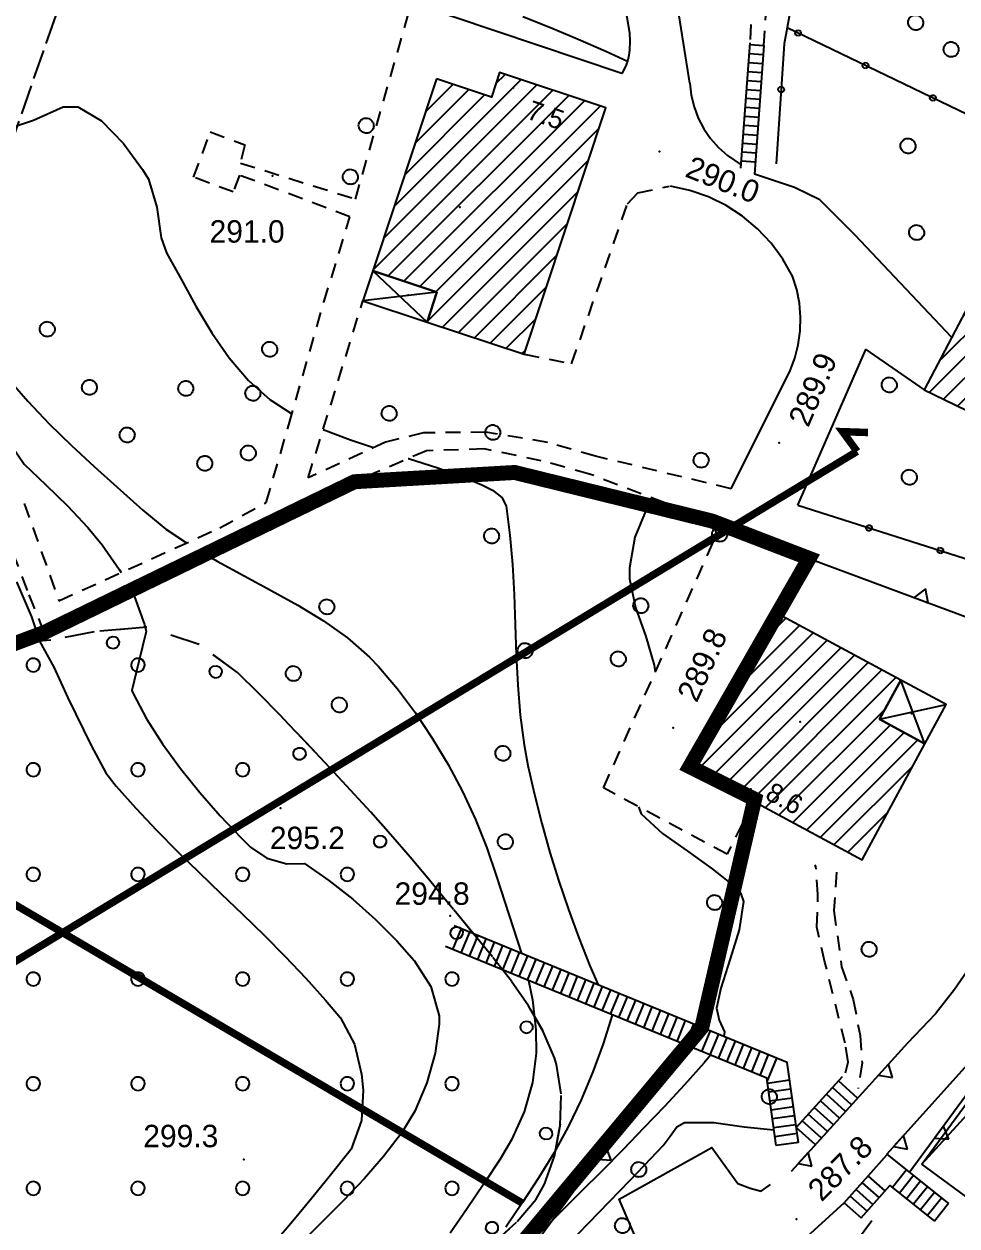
# Model space of a CAD drawing. Extents: x 1518652 to 1519378, y 5069750 to 5070202.
# Drawn here: x 1518786.9 to 1518849.2, y 5069958.4 to 5070038.8 of the extents above; entities that cross this region are included whole.
import ezdxf

# ---------------------------------------------------------------- set-up
doc = ezdxf.new("R2010")
doc.units = 0
doc.header["$MEASUREMENT"] = 0
for name, pattern in [('CROSSINGSELECTION', [0.375, 0.25, -0.125]), ('L04', [0]), ('L10', [1.7, 1, -0.7]), ('L11', [2.5, 2, -0.5]), ('L42', [8, -3, 2, -3])]:
    doc.linetypes.add(name, pattern=pattern)
for name, color, linetype in [('2310_SU', 2, 'Continuous'), ('2641_MUROspec', 2, 'Continuous'), ('2732_TELEFlin', 1, 'L11'), ('3007_TETTOIE', 2, 'Continuous'), ('3046_SCALE', 1, 'Continuous'), ('3047_GRADINI', 6, 'Continuous'), ('3053_RECINZIONI', 1, 'L04'), ('3054_CANCmuro', 1, 'L04'), ('3110_EDresiden', 3, 'Continuous'), ('5100_ALBERO', 1, 'Continuous'), ('5200_LIMbosco', 1, 'L42'), ('5651_VIALETTI', 1, 'L10'), ('7010_CLDirett', 3, 'Continuous'), ('7012_CLInter', 6, 'Continuous'), ('8321_PQTerra', 2, 'Continuous'), ('8322_Qmpiede', 2, 'Continuous'), ('8324_altezza', 1, 'Continuous'), ('SCM_Campiture', 1, 'Continuous'), ('SCM_Diagonali', 6, 'Continuous')]:
    doc.layers.add(name, color=color, linetype=linetype)
doc.styles.add('Style00', font='Leroy', dxfattribs={"height": 0.2})

# ---------------------------------------------------------------- blocks, each defined once
blk = doc.blocks.new('Q0210080')
at = {"linetype": 'Continuous'}
for p, q in [((-0.41, 0.835), (-0.361, 1.041)), ((-0.333, 0.581), (-0.41, 0.835)), ((-0.361, 1.041), (-0.217, 1.184)), ((-0.217, 1.184), (-0.008, 1.24)), ((-0.008, 1.24), (0.202, 1.186)), ((0.202, 1.186), (0.354, 1.038)), ((0.412, 0.83), (0.35, 0.618)), ((0.354, 1.038), (0.412, 0.83)), ((-0.797, 0), (0.81, -0.01)), ((-0.211, 0.466), (-0.333, 0.581)), ((-0.004, 0.412), (-0.211, 0.466)), ((0.198, 0.466), (-0.004, 0.412)), ((0.35, 0.618), (0.198, 0.466))]:
    blk.add_line(p, q, dxfattribs=at)
blk = doc.blocks.new('R28')
at = {"linetype": 'Continuous'}
for p, q in [((-1.46, 0.41), (-1.5, 0.09)), ((-1.5, 0.09), (-1.49, -0.24)), ((-1.34, 0.7), (-1.46, 0.41)), ((-1.11, 1.03), (-1.34, 0.7)), ((-0.77, 1.31), (-1.11, 1.03)), ((-0.35, 1.46), (-0.77, 1.31)), ((-0.01, 1.5), (-0.35, 1.46)), ((0.24, 1.48), (-0.01, 1.5)), ((0.74, 1.31), (0.24, 1.48)), ((1.06, 1.08), (0.74, 1.31)), ((1.33, 0.7), (1.06, 1.08)), ((1.42, 0.47), (1.33, 0.7)), ((1.49, 0), (1.42, 0.47)), ((-1.49, -0.24), (-1.38, -0.6)), ((-1.38, -0.6), (-1.08, -1.07)), ((-1.08, -1.07), (-0.69, -1.34)), ((-0.69, -1.34), (0.01, -1.51)), ((0.01, -1.51), (0.69, -1.34)), ((0.69, -1.34), (1.08, -1.04)), ((1.08, -1.04), (1.32, -0.7)), ((1.32, -0.7), (1.49, 0))]:
    blk.add_line(p, q, dxfattribs=at)
blk = doc.blocks.new('CAMP_1E213BCE')
at = {"layer": 'SCM_Campiture', "linetype": 'Continuous', "xscale": 0.300000011920929, "yscale": 0.300000011920929, "zscale": 0.300000011920929}
for p in [(1518787.475, 5069995.954), (1518794.475, 5069995.954), (1518787.475, 5069988.954), (1518794.475, 5069988.954), (1518801.475, 5069988.954), (1518787.475, 5069981.954), (1518794.475, 5069981.954), (1518801.475, 5069981.954), (1518808.475, 5069981.954), (1518787.475, 5069974.954), (1518794.475, 5069974.954), (1518801.475, 5069974.954), (1518808.475, 5069974.954), (1518815.475, 5069974.954), (1518787.475, 5069967.954), (1518794.475, 5069967.954), (1518801.475, 5069967.954), (1518808.475, 5069967.954), (1518815.475, 5069967.954), (1518787.475, 5069960.954), (1518794.475, 5069960.954), (1518801.475, 5069960.954), (1518808.475, 5069960.954), (1518815.475, 5069960.954)]:
    blk.add_blockref('R28', p, dxfattribs=at)
blk = doc.blocks.new('S37')
at = {"linetype": 'Continuous'}
for p, q in [((-0.99, -0.01), (-0.97, 0.17)), ((-0.97, 0.17), (-0.93, 0.33)), ((-0.93, 0.33), (-0.87, 0.47)), ((-0.87, 0.47), (-0.79, 0.6)), ((-0.79, 0.6), (-0.68, 0.71)), ((-0.68, 0.71), (-0.58, 0.8)), ((-0.58, 0.8), (-0.49, 0.87)), ((-0.49, 0.87), (-0.37, 0.93)), ((-0.37, 0.93), (-0.26, 0.97)), ((-0.26, 0.97), (-0.13, 0.99)), ((-0.13, 0.99), (-0.01, 1)), ((-0.01, 1), (0.15, 0.99)), ((0.15, 0.99), (0.35, 0.94)), ((0.35, 0.94), (0.55, 0.82)), ((0.55, 0.82), (0.68, 0.73)), ((0.68, 0.73), (0.77, 0.62)), ((0.77, 0.62), (0.87, 0.5)), ((0.87, 0.5), (0.93, 0.39)), ((0.93, 0.39), (0.99, 0.23)), ((0.99, 0.23), (1.01, 0.09)), ((1.01, 0.09), (1.03, -0.03)), ((-0.97, -0.15), (-0.99, -0.01)), ((-0.94, -0.26), (-0.97, -0.15)), ((-0.9, -0.4), (-0.94, -0.26)), ((-0.84, -0.51), (-0.9, -0.4)), ((-0.78, -0.61), (-0.84, -0.51)), ((-0.66, -0.71), (-0.78, -0.61)), ((-0.57, -0.8), (-0.66, -0.71)), ((-0.49, -0.87), (-0.57, -0.8)), ((-0.36, -0.93), (-0.49, -0.87)), ((-0.22, -0.98), (-0.36, -0.93)), ((-0.06, -1.01), (-0.22, -0.98)), ((0.07, -1.02), (-0.06, -1.01)), ((0.22, -1.01), (0.07, -1.02)), ((0.36, -0.97), (0.22, -1.01)), ((0.52, -0.89), (0.36, -0.97)), ((0.65, -0.81), (0.52, -0.89)), ((0.78, -0.68), (0.65, -0.81)), ((0.87, -0.56), (0.78, -0.68)), ((0.93, -0.45), (0.87, -0.56)), ((0.98, -0.3), (0.93, -0.45)), ((1.01, -0.17), (0.98, -0.3)), ((1.03, -0.03), (1.01, -0.17))]:
    blk.add_line(p, q, dxfattribs=at)
blk = doc.blocks.new('Q0200100')
at = {"linetype": 'Continuous'}
for p, q in [((0, 0.8), (-0.5, 0)), ((-0.5, 0), (0.5, 0)), ((0.5, 0), (0, 0.8))]:
    blk.add_line(p, q, dxfattribs=at)
blk = doc.blocks.new('Q0050013')
at = {"linetype": 'Continuous'}
for p, q in [((-0.194, -0.003), (-0.17, 0.098)), ((-0.17, 0.098), (-0.099, 0.169)), ((-0.099, 0.169), (-0.001, 0.195)), ((-0.001, 0.195), (0.096, 0.17)), ((0.096, 0.17), (0.169, 0.1)), ((0.169, 0.1), (0.197, -0.001)), ((-0.162, -0.108), (-0.194, -0.003)), ((-0.096, -0.171), (-0.162, -0.108)), ((0.001, -0.196), (-0.096, -0.171)), ((0.097, -0.17), (0.001, -0.196)), ((0.168, -0.1), (0.097, -0.17)), ((0.197, -0.001), (0.168, -0.1))]:
    blk.add_line(p, q, dxfattribs=at)
blk = doc.blocks.new('CAMP_19E060DA')
at = {"layer": 'SCM_Campiture', "linetype": 'Continuous'}
for p, q in [((1518849.635, 5070019.28), (1518854.346, 5070023.991)), ((1518851.2, 5070022.259), (1518853.392, 5070024.451)), ((1518847.38, 5070014.197), (1518856.255, 5070023.071)), ((1518848.07, 5070016.301), (1518855.301, 5070023.531)), ((1518848.333, 5070013.735), (1518857.209, 5070022.611)), ((1518849.286, 5070013.274), (1518858.164, 5070022.151)), ((1518850.239, 5070012.812), (1518859.118, 5070021.691)), ((1518851.192, 5070012.351), (1518860.072, 5070021.232)), ((1518852.145, 5070011.89), (1518861.026, 5070020.772)), ((1518853.097, 5070011.428), (1518861.981, 5070020.312)), ((1518854.05, 5070010.967), (1518862.935, 5070019.852)), ((1518855.003, 5070010.506), (1518863.889, 5070019.392)), ((1518855.956, 5070010.044), (1518864.741, 5070018.83)), ((1518856.909, 5070009.583), (1518864.597, 5070017.271)), ((1518857.862, 5070009.122), (1518864.452, 5070015.712))]:
    blk.add_line(p, q, dxfattribs=at)
blk = doc.blocks.new('CAMP_F88B89E0')
at = {"layer": 'SCM_Campiture', "linetype": 'Continuous'}
for p, q in [((1518835.488, 5069996.79), (1518837.796, 5069999.098)), ((1518832.176, 5069990.65), (1518839.633, 5069998.107)), ((1518833.832, 5069993.72), (1518838.715, 5069998.602)), ((1518831.844, 5069988.903), (1518840.552, 5069997.611)), ((1518832.763, 5069988.408), (1518841.471, 5069997.116)), ((1518833.682, 5069987.912), (1518842.389, 5069996.62)), ((1518834.6, 5069987.417), (1518843.308, 5069996.125)), ((1518835.519, 5069986.921), (1518844.227, 5069995.629)), ((1518836.438, 5069986.426), (1518845.145, 5069995.134)), ((1518837.356, 5069985.93), (1518844.42, 5069992.994)), ((1518838.275, 5069985.435), (1518844.78, 5069991.94)), ((1518839.194, 5069984.939), (1518845.699, 5069991.445)), ((1518840.112, 5069984.444), (1518846.618, 5069990.949)), ((1518841.031, 5069983.948), (1518846.287, 5069989.204)), ((1518841.95, 5069983.453), (1518844.631, 5069986.134)), ((1518842.869, 5069982.957), (1518842.975, 5069983.064))]:
    blk.add_line(p, q, dxfattribs=at)
blk = doc.blocks.new('CAMP_D2FC80B0')
at = {"layer": 'SCM_Campiture', "linetype": 'Continuous'}
for p, q in [((1518811.606, 5070026.631), (1518820.088, 5070035.113)), ((1518814.414, 5070035.095), (1518814.468, 5070035.15)), ((1518818.412, 5070034.851), (1518819.026, 5070035.465)), ((1518810.202, 5070022.399), (1518822.212, 5070034.408)), ((1518810.904, 5070024.515), (1518821.15, 5070034.76)), ((1518813.01, 5070030.863), (1518816.592, 5070034.445)), ((1518813.712, 5070032.979), (1518815.53, 5070034.797)), ((1518811.2, 5070021.982), (1518823.274, 5070034.056)), ((1518812.262, 5070021.629), (1518824.336, 5070033.704)), ((1518812.308, 5070028.747), (1518817.654, 5070034.093)), ((1518813.324, 5070021.277), (1518825.398, 5070033.351)), ((1518814.386, 5070020.925), (1518825.301, 5070031.84)), ((1518813.815, 5070018.94), (1518824.599, 5070029.724)), ((1518814.842, 5070018.553), (1518823.897, 5070027.608)), ((1518815.904, 5070018.201), (1518823.195, 5070025.492)), ((1518816.966, 5070017.849), (1518822.493, 5070023.376)), ((1518818.028, 5070017.497), (1518821.791, 5070021.26)), ((1518819.09, 5070017.144), (1518821.09, 5070019.144)), ((1518820.152, 5070016.792), (1518820.388, 5070017.028))]:
    blk.add_line(p, q, dxfattribs=at)

msp = doc.modelspace()

# ---------------------------------------------------------------- linework, layer by layer
at = {"color": 5, "linetype": 'Continuous', "lineweight": 0, "const_width": 0.5, "flags": 128}
for points in [[(1518842.56, 5070010.249), (1518841.595, 5070011.567), (1518843.292, 5070011.511)], [(1518773.517, 5069968.41), (1518842.56, 5070010.249)]]:
    msp.add_lwpolyline(points, dxfattribs=at)
at = {"color": 1, "linetype": 'CROSSINGSELECTION', "lineweight": 0, "ltscale": 10, "const_width": 1, "elevation": 289.327, "flags": 128}
msp.add_lwpolyline([(1518839.355, 5070003.094), (1518831.372, 5069989.158), (1518835.711, 5069986.985), (1518832.177, 5069971.721), (1518800.528, 5069933.755), (1518779.146, 5069926.055), (1518760.33, 5069940.315), (1518768.195, 5069966.005), (1518779.077, 5069994.718), (1518788.201, 5069998.135), (1518808.951, 5070008.22), (1518819.664, 5070008.838), (1518832.884, 5070005.585), (1518839.355, 5070003.094)], dxfattribs=at)
at = {"linetype": 'Continuous', "lineweight": 0, "elevation": 289.327, "flags": 128}
msp.add_lwpolyline([(1518839.355, 5070003.094), (1518836.972, 5069999.542)], dxfattribs=at)
at = {"color": 5, "linetype": 'Continuous', "lineweight": 0, "const_width": 0.5, "elevation": 301.025, "flags": 128}
msp.add_lwpolyline([(1518768.24, 5069990.531), (1518820.171, 5069959.973)], dxfattribs=at)
at = {"layer": '2310_SU', "color": 18, "linetype": 'Continuous', "true_color": 0x000000}
for points in [[(1518831.382, 5070034.871, 289.757), (1518829.508, 5070046.726, 288.996), (1518829.231, 5070047.812, 288.996), (1518828.804, 5070048.848, 288.996), (1518828.237, 5070049.815, 288.996), (1518827.541, 5070050.693, 288.996), (1518826.729, 5070051.465, 288.996), (1518825.818, 5070052.117, 288.996), (1518824.824, 5070052.635, 288.996), (1518823.907, 5070053.04, 288.996), (1518823.722, 5070053.354, 288.941), (1518823.805, 5070053.622, 288.897), (1518824.086, 5070053.714, 288.194)], [(1518821.358, 5070046.906, 288.946), (1518822.079, 5070048.857, 288.812), (1518822.878, 5070048.849, 288.812), (1518823.656, 5070048.669, 288.812), (1518824.377, 5070048.324, 288.812), (1518825.005, 5070047.831, 288.812), (1518825.512, 5070047.213, 288.812), (1518825.873, 5070046.5, 288.812), (1518826.07, 5070045.726, 288.812), (1518827.348, 5070038.233, 289.503), (1518827.359, 5070037.673, 289.503), (1518827.337, 5070037.081, 289.503), (1518827.302, 5070036.751, 289.503), (1518827.232, 5070036.426, 289.503), (1518827.128, 5070036.111, 289.503), (1518826.992, 5070035.808, 289.503), (1518826.824, 5070035.521, 289.503), (1518812.767, 5070040.248, 290.208)], [(1518831.382, 5070034.871, 289.771), (1518831.474, 5070034.074, 289.771), (1518831.661, 5070033.294, 289.771), (1518831.943, 5070032.543, 289.771), (1518832.313, 5070031.831, 289.771), (1518832.766, 5070031.17, 289.771), (1518833.297, 5070030.568, 289.771), (1518833.896, 5070030.035, 289.771), (1518834.808, 5070029.405, 289.771)], [(1518848.889, 5070017.859, 289.609), (1518842.401, 5070024.734, 289.391), (1518840.072, 5070027.071, 289.51), (1518838.371, 5070027.909, 289.666), (1518835.712, 5070028.78, 288.802)], [(1518834.138, 5070007.755, 289.77), (1518837.65, 5070014.77, 289.708), (1518838.072, 5070015.602, 289.778), (1518838.4, 5070016.475, 289.778), (1518838.629, 5070017.38, 289.778), (1518838.758, 5070018.304, 289.778), (1518838.784, 5070019.236, 289.778), (1518838.707, 5070020.166, 289.778), (1518838.528, 5070021.081, 289.778), (1518838.249, 5070021.971, 289.778), (1518837.598, 5070023.115, 290.279), (1518836.815, 5070024.173, 290.279), (1518835.911, 5070025.13, 290.279), (1518834.9, 5070025.972, 290.279), (1518833.796, 5070026.688, 290.279), (1518832.614, 5070027.267, 290.279), (1518831.371, 5070027.701, 290.279), (1518830.086, 5070027.984, 290.279)], [(1518838.592, 5070006.641, 289.144), (1518843.139, 5070017.067, 289.778), (1518847.049, 5070014.357, 289.51)], [(1518824.378, 5069952.469, 288.121), (1518825.402, 5069953.607, 288.008), (1518827.178, 5069954.841, 288.03), (1518827.888, 5069955.389, 288.001), (1518828.273, 5069955.821, 288.016), (1518828.307, 5069956.318, 288.03), (1518827.866, 5069957.372, 288.03), (1518826.641, 5069960.23, 287.973), (1518832.851, 5069963.693, 287.684), (1518834.59, 5069961.274, 287.797), (1518835.407, 5069960.962, 287.741), (1518836.139, 5069960.769, 287.776), (1518836.761, 5069961.215, 287.938)]]:
    msp.add_polyline3d(points, dxfattribs=at)
at = {"layer": '2641_MUROspec', "color": 18, "linetype": 'Continuous', "true_color": 0x000000}
for points in [[(1518839.355, 5070003.094, 289.327), (1518854.645, 5069997.391, 287.113), (1518857.895, 5069996.494, 286.894), (1518861.645, 5069995.891, 286.432), (1518860.964, 5069992.085, 286.288), (1518860.616, 5069991.041, 286.457), (1518860.284, 5069990.314, 286.521), (1518859.212, 5069988.936, 286.577), (1518849.065, 5069974.255, 287.458), (1518847.814, 5069972.626, 287.388), (1518845.928, 5069970.661, 287.409), (1518838.142, 5069962.094, 287.55)], [(1518876.535, 5070002.887, 284.321), (1518876.243, 5070003.102, 284.68), (1518846.042, 5069961.988, 285.04)], [(1518864.965, 5069989.358, 285.526), (1518851.366, 5069970.829, 286.401), (1518844.535, 5069963.225, 286.958)], [(1518830.209, 5069969.761, 288.798), (1518814.211, 5069947.94, 287.338), (1518790.08, 5069915.23, 287.67), (1518781.659, 5069906.419, 286.803), (1518785.163, 5069901.501, 287.381), (1518784.297, 5069898.77, 287.381), (1518783.76, 5069896.877, 287.381), (1518783.422, 5069894.939, 287.381), (1518783.288, 5069892.976, 287.381), (1518783.358, 5069891.009, 287.381), (1518783.631, 5069889.061, 287.381), (1518784.106, 5069887.151, 287.381), (1518784.776, 5069885.301, 287.381), (1518785.635, 5069883.531, 287.381), (1518786.673, 5069881.859, 284.997), (1518787.203, 5069880.961, 284.997), (1518788.39, 5069878.749, 283.9), (1518789.325, 5069876.293, 282.751), (1518789.651, 5069874.707, 282.043), (1518789.394, 5069870.543, 281.098)], [(1518841.707, 5069959.985, 287.606), (1518838.693, 5069957.251, 287.585), (1518835.622, 5069954.914, 287.641), (1518833.241, 5069953.211, 287.592), (1518830.916, 5069951.149, 287.352)], [(1518843.547, 5069958.777, 287.007), (1518830.526, 5069941.229, 287.282), (1518804.501, 5069905.337, 286.33)]]:
    msp.add_polyline3d(points, dxfattribs=at)
at = {"layer": '2732_TELEFlin', "color": 18, "linetype": 'L11', "true_color": 0x000000}
msp.add_polyline3d([(1518783.419, 5070023.37, 304.297), (1518815.854, 5070116.811, 304.001)], dxfattribs=at)
at = {"layer": '3007_TETTOIE', "color": 18, "linetype": 'Continuous', "true_color": 0x000000}
for points in [[(1518813.801, 5070018.899, 290.491), (1518814.465, 5070020.899, 290.491), (1518810.177, 5070022.321, 290.491), (1518809.513, 5070020.321, 290.491)], [(1518846.898, 5069962.567, 284.321), (1518876.535, 5070002.887, 284.321), (1518880.809, 5069999.745, 284.321), (1518851.172, 5069959.426, 284.321)], [(1518845.478, 5069994.955, 289.482), (1518844.061, 5069992.328, 289.482), (1518847.091, 5069990.694, 289.482), (1518848.507, 5069993.321, 289.482)]]:
    msp.add_polyline3d(points, close=True, dxfattribs=at)
at = {"layer": '3046_SCALE', "color": 18, "linetype": 'Continuous', "true_color": 0x000000}
for points in [[(1518834.792, 5070029.189, 289.687), (1518835.401, 5070037.57, 287.6)], [(1518836.329, 5070037.389, 287.832), (1518835.712, 5070028.78, 289.916)], [(1518838.636, 5069964.024, 287.797), (1518837.883, 5069969.379, 288.622), (1518815.613, 5069978.52, 294.94)], [(1518837.151, 5069963.815, 287.797), (1518836.517, 5069968.318, 288.622), (1518815.043, 5069977.132, 294.94)], [(1518838.494, 5069965.032, 287.861), (1518841.582, 5069968.446, 289.024)], [(1518841.707, 5069959.985, 287.606), (1518844.572, 5069963.216, 286.788), (1518848.672, 5069959.934, 284.772)], [(1518842.829, 5069958.989, 287.606), (1518844.748, 5069961.154, 286.788), (1518847.735, 5069958.763, 284.772)]]:
    msp.add_polyline3d(points, dxfattribs=at)
at = {"layer": '3047_GRADINI', "color": 18, "linetype": 'Continuous', "true_color": 0x000000}
for points in [[(1518835.393, 5070037.456, 0), (1518836.329, 5070037.389, 0)], [(1518835.35, 5070036.858, 0), (1518836.286, 5070036.791, 0)], [(1518835.306, 5070036.26, 0), (1518836.243, 5070036.192, 0)], [(1518835.219, 5070035.063, 0), (1518836.157, 5070034.995, 0)], [(1518835.263, 5070035.661, 0), (1518836.2, 5070035.594, 0)], [(1518835.176, 5070034.464, 0), (1518836.114, 5070034.397, 0)], [(1518835.132, 5070033.866, 0), (1518836.072, 5070033.798, 0)], [(1518835.045, 5070032.669, 0), (1518835.986, 5070032.602, 0)], [(1518835.089, 5070033.268, 0), (1518836.029, 5070033.2, 0)], [(1518835.002, 5070032.071, 0), (1518835.943, 5070032.003, 0)], [(1518834.958, 5070031.472, 0), (1518835.9, 5070031.405, 0)], [(1518834.871, 5070030.275, 0), (1518835.814, 5070030.208, 0)], [(1518834.915, 5070030.874, 0), (1518835.857, 5070030.806, 0)], [(1518834.827, 5070029.677, 0), (1518835.771, 5070029.609, 0)], [(1518816.08, 5069978.328, 0), (1518815.51, 5069976.941, 0)], [(1518816.635, 5069978.1, 0), (1518816.065, 5069976.713, 0)], [(1518817.19, 5069977.873, 0), (1518816.62, 5069976.485, 0)], [(1518817.745, 5069977.645, 0), (1518817.175, 5069976.257, 0)], [(1518818.3, 5069977.417, 0), (1518817.73, 5069976.029, 0)], [(1518818.855, 5069977.189, 0), (1518818.285, 5069975.802, 0)], [(1518819.41, 5069976.961, 0), (1518818.84, 5069975.574, 0)], [(1518819.965, 5069976.734, 0), (1518819.396, 5069975.346, 0)], [(1518820.52, 5069976.506, 0), (1518819.951, 5069975.118, 0)], [(1518821.075, 5069976.278, 0), (1518820.506, 5069974.89, 0)], [(1518821.63, 5069976.05, 0), (1518821.061, 5069974.662, 0)], [(1518822.185, 5069975.822, 0), (1518821.616, 5069974.435, 0)], [(1518822.74, 5069975.594, 0), (1518822.171, 5069974.207, 0)], [(1518823.296, 5069975.367, 0), (1518822.726, 5069973.979, 0)], [(1518823.85, 5069975.139, 0), (1518823.281, 5069973.751, 0)], [(1518824.406, 5069974.911, 0), (1518823.836, 5069973.523, 0)], [(1518824.961, 5069974.683, 0), (1518824.391, 5069973.296, 0)], [(1518825.516, 5069974.455, 0), (1518824.946, 5069973.068, 0)], [(1518826.071, 5069974.228, 0), (1518825.501, 5069972.84, 0)], [(1518826.626, 5069974, 0), (1518826.056, 5069972.612, 0)], [(1518827.181, 5069973.772, 0), (1518826.611, 5069972.384, 0)], [(1518827.736, 5069973.544, 0), (1518827.166, 5069972.156, 0)], [(1518828.291, 5069973.316, 0), (1518827.721, 5069971.929, 0)], [(1518828.846, 5069973.088, 0), (1518828.276, 5069971.701, 0)], [(1518829.401, 5069972.861, 0), (1518828.832, 5069971.473, 0)], [(1518829.956, 5069972.633, 0), (1518829.387, 5069971.245, 0)], [(1518830.511, 5069972.405, 0), (1518829.942, 5069971.017, 0)], [(1518831.066, 5069972.177, 0), (1518830.497, 5069970.789, 0)], [(1518831.621, 5069971.949, 0), (1518831.052, 5069970.562, 0)], [(1518832.177, 5069971.721, 0), (1518831.607, 5069970.334, 0)], [(1518832.732, 5069971.494, 0), (1518832.162, 5069970.106, 0)], [(1518833.287, 5069971.266, 0), (1518832.717, 5069969.878, 0)], [(1518833.842, 5069971.038, 0), (1518833.272, 5069969.65, 0)], [(1518834.397, 5069970.81, 0), (1518833.827, 5069969.423, 0)], [(1518834.952, 5069970.582, 0), (1518834.382, 5069969.195, 0)], [(1518835.507, 5069970.355, 0), (1518834.937, 5069968.967, 0)], [(1518836.062, 5069970.127, 0), (1518835.492, 5069968.739, 0)], [(1518836.617, 5069969.899, 0), (1518836.047, 5069968.511, 0)], [(1518837.172, 5069969.671, 0), (1518836.543, 5069968.138, 0)], [(1518838.051, 5069968.183, 0), (1518836.566, 5069967.974, 0)], [(1518838.135, 5069967.588, 0), (1518836.649, 5069967.38, 0)], [(1518842.188, 5069966.546, 0), (1518840.909, 5069967.702, 0)], [(1518842.591, 5069966.99, 0), (1518841.312, 5069968.147, 0)], [(1518838.218, 5069966.994, 0), (1518836.733, 5069966.786, 0)], [(1518841.38, 5069965.658, 0), (1518840.104, 5069966.812, 0)], [(1518841.784, 5069966.102, 0), (1518840.507, 5069967.257, 0)], [(1518838.302, 5069966.4, 0), (1518836.816, 5069966.191, 0)], [(1518840.573, 5069964.77, 0), (1518839.299, 5069965.922, 0)], [(1518840.977, 5069965.214, 0), (1518839.702, 5069966.367, 0)], [(1518838.385, 5069965.806, 0), (1518836.9, 5069965.597, 0)], [(1518838.469, 5069965.212, 0), (1518836.984, 5069965.003, 0)], [(1518839.766, 5069963.882, 0), (1518838.494, 5069965.032, 0)], [(1518840.17, 5069964.326, 0), (1518838.897, 5069965.477, 0)], [(1518838.552, 5069964.618, 0), (1518837.067, 5069964.409, 0)], [(1518838.636, 5069964.024, 0), (1518837.151, 5069963.815, 0)], [(1518845.862, 5069962.184, 0), (1518844.924, 5069961.013, 0)], [(1518846.33, 5069961.809, 0), (1518845.393, 5069960.638, 0)], [(1518842.901, 5069961.331, 0), (1518844.023, 5069960.336, 0)], [(1518843.299, 5069961.78, 0), (1518844.421, 5069960.785, 0)], [(1518846.798, 5069961.434, 0), (1518845.861, 5069960.263, 0)], [(1518847.267, 5069961.059, 0), (1518846.329, 5069959.888, 0)], [(1518842.105, 5069960.433, 0), (1518843.227, 5069959.438, 0)], [(1518842.503, 5069960.882, 0), (1518843.625, 5069959.887, 0)], [(1518847.735, 5069960.684, 0), (1518846.798, 5069959.513, 0)], [(1518848.204, 5069960.309, 0), (1518847.266, 5069959.138, 0)], [(1518841.707, 5069959.985, 0), (1518842.829, 5069958.989, 0)], [(1518848.672, 5069959.934, 0), (1518847.735, 5069958.763, 0)]]:
    msp.add_polyline3d(points, dxfattribs=at)
at = {"layer": '3053_RECINZIONI', "color": 18, "linetype": 'L04', "true_color": 0x000000}
msp.add_polyline3d([(1518874.651, 5070020.866, 286.542), (1518837.891, 5070038.582, 290.203)], dxfattribs=at)
at = {"layer": '3054_CANCmuro', "color": 18, "linetype": 'L04', "true_color": 0x000000}
for points in [[(1518841.962, 5070059.008, 286.401), (1518841.213, 5070056.725, 287.106), (1518837.694, 5070037.504, 288.1), (1518837.15, 5070029.49, 289.44)], [(1518838.592, 5070006.641, 289.144), (1518851.269, 5070002.62, 287.762), (1518854.446, 5070001.494, 287.444), (1518856.98, 5070000.94, 287.36), (1518859.597, 5070000.537, 286.669), (1518862.342, 5070000.34, 286.514), (1518864.076, 5070000.423, 285.9)]]:
    msp.add_polyline3d(points, dxfattribs=at)
at = {"layer": '3110_EDresiden', "color": 18, "linetype": 'Continuous', "true_color": 0x000000}
for points in [[(1518814.435, 5070035.161, 290.469), (1518810.177, 5070022.321, 290.469), (1518814.465, 5070020.899, 290.469), (1518813.801, 5070018.899, 290.469), (1518820.294, 5070016.745, 290.469), (1518825.762, 5070033.23, 290.469), (1518818.656, 5070035.587, 290.469), (1518818.11, 5070033.941, 290.469)], [(1518852.562, 5070024.851, 289.003), (1518847.049, 5070014.357, 289.51), (1518858.23, 5070008.944, 287.289), (1518864.312, 5070014.202, 286.429), (1518864.755, 5070018.975, 286.894)], [(1518831.372, 5069989.158, 289.482), (1518842.907, 5069982.937, 289.482), (1518847.091, 5069990.694, 289.482), (1518844.061, 5069992.328, 289.482), (1518845.478, 5069994.955, 289.482), (1518836.972, 5069999.542, 289.482)]]:
    msp.add_polyline3d(points, close=True, dxfattribs=at)
at = {"layer": '5200_LIMbosco', "color": 18, "linetype": 'L42', "true_color": 0x000000}
msp.add_polyline3d([(1518818.313, 5069957.346, 292.019), (1518819.819, 5069958.737, 292.011), (1518821.091, 5069960.228, 292.003), (1518821.662, 5069961.229, 291.999), (1518822.321, 5069963.102, 292.615), (1518822.707, 5069965.168, 293.262), (1518822.771, 5069967.269, 293.902), (1518822.464, 5069969.245, 294.496), (1518822.327, 5069969.689, 294.629), (1518821.578, 5069971.448, 294.791), (1518820.595, 5069973.154, 294.956), (1518819.441, 5069974.816, 295.126), (1518818.177, 5069976.439, 295.298), (1518816.864, 5069978.033, 295.47), (1518815.566, 5069979.603, 295.641), (1518815.225, 5069980.025, 295.687), (1518813.963, 5069981.573, 295.566), (1518812.675, 5069983.102, 295.445), (1518811.365, 5069984.614, 295.324), (1518810.036, 5069986.111, 295.203), (1518808.689, 5069987.593, 295.082), (1518807.328, 5069989.062, 294.961), (1518805.955, 5069990.52, 294.84), (1518804.575, 5069991.967, 294.719), (1518803.948, 5069992.619, 294.665), (1518802.549, 5069994.05, 294.8), (1518801.127, 5069995.462, 294.935), (1518798.56, 5069997.337, 295.667), (1518795.076, 5069998.483, 296.075), (1518791.546, 5069998.178, 296.671), (1518788.644, 5069997.619, 297.168), (1518787.272, 5069997.514, 297.336), (1518785.864, 5069998.016, 297.518)], dxfattribs=at)
at = {"layer": '5651_VIALETTI', "color": 18, "linetype": 'L10', "true_color": 0x000000}
for points in [[(1518836.329, 5070037.389, 287.832), (1518836.663, 5070042.321, 287.712), (1518836.425, 5070046.627, 287.685), (1518836.075, 5070048.895, 287.67), (1518835.496, 5070050.403, 287.699), (1518834.627, 5070051.693, 287.728), (1518833.543, 5070052.687, 287.755), (1518827.99, 5070054.707, 287.945)], [(1518825.311, 5070054.198, 287.959), (1518832.675, 5070051.589, 287.691), (1518833.759, 5070050.592, 287.67), (1518834.448, 5070049.427, 287.65), (1518834.84, 5070048.45, 287.635), (1518835.197, 5070046.438, 287.635), (1518835.638, 5070042.19, 287.635), (1518835.401, 5070037.57, 287.987)], [(1518786.867, 5070006.762, 296.858), (1518789.186, 5070000.262, 296.794), (1518799.95, 5070005.133, 293.36), (1518803.049, 5070006.83, 293.403), (1518804.557, 5070012.033, 292.655), (1518806.911, 5070020.239, 290.956), (1518808.646, 5070025.938, 290.864), (1518801.268, 5070028.718, 291.104), (1518800.845, 5070027.61, 291.309), (1518798.196, 5070028.579, 291.287), (1518799.31, 5070031.618, 291.097), (1518801.613, 5070030.749, 290.921), (1518801.325, 5070029.535, 290.751), (1518809.009, 5070027.129, 290.808), (1518812.767, 5070040.248, 290.173)], [(1518820.294, 5070016.745, 290.441), (1518823.472, 5070016.113, 290.335), (1518827.209, 5070026.811, 290.378), (1518827.901, 5070027.539, 290.434), (1518830.024, 5070027.998, 290.307)], [(1518835.645, 5069986.854, 289.887), (1518833.866, 5069983.299, 289.877), (1518825.602, 5069987.739, 289.905), (1518833.185, 5070004.704, 289.75), (1518832.884, 5070005.585, 289.733), (1518824.663, 5070008.734, 290.547), (1518821.446, 5070009.62, 290.857), (1518817.617, 5070010.415, 291.283), (1518813.762, 5070010.293, 291.703), (1518808.951, 5070008.22, 292.789), (1518803.657, 5070005.675, 293.297), (1518797.635, 5070002.655, 294.891), (1518788.201, 5069998.135, 297.288), (1518787.083, 5070000.955, 297.33), (1518785.094, 5070006.132, 296.935), (1518781.908, 5070012.069, 297.225), (1518779.199, 5070016.601, 297.718), (1518777.566, 5070019.275, 297.76), (1518776.272, 5070022.714, 297.799)], [(1518834.138, 5070007.755, 289.81), (1518825.078, 5070009.926, 290.617), (1518821.871, 5070010.851, 291.189), (1518817.74, 5070011.532, 291.358), (1518813.564, 5070011.485, 291.365), (1518811.026, 5070010.866, 291.372), (1518805.857, 5070008.476, 292.987), (1518809.513, 5070020.321, 291.238)], [(1518841.779, 5069968.683, 289.144), (1518841.966, 5069969.402, 289.144), (1518841.76, 5069970.657, 289.257), (1518840.412, 5069976.08, 289.391), (1518839.877, 5069978.431, 289.475), (1518839.942, 5069980.6, 289.546), (1518839.81, 5069982.465, 289.616), (1518839.768, 5069982.6, 289.637)], [(1518841.19, 5069982.096, 289.398), (1518841.015, 5069979.532, 289.383), (1518841.526, 5069975.782, 289.454), (1518842.303, 5069973.584, 289.419), (1518842.756, 5069971.187, 289.066), (1518842.893, 5069969.358, 289.038), (1518842.626, 5069967.635, 288.812)]]:
    msp.add_polyline3d(points, dxfattribs=at)
at = {"layer": '7010_CLDirett', "color": 18, "linetype": 'Continuous', "true_color": 0x000000}
for points in [[(1518820.204, 5070039.347, 290), (1518822.067, 5070038.599, 290), (1518823.918, 5070037.821, 290), (1518825.755, 5070037.013, 290), (1518827.205, 5070036.344, 290)], [(1518829.558, 5070006.86, 290), (1518829.009, 5070006.712, 290), (1518828.466, 5070006.332, 290), (1518827.703, 5070004.502, 290), (1518827.336, 5070002.463, 290), (1518827.335, 5070001.728, 290), (1518827.734, 5069999.799, 290), (1518828.431, 5069997.875, 290), (1518829.001, 5069995.94, 290), (1518829.059, 5069995.473, 290)], [(1518827.949, 5069986.478, 290), (1518828.13, 5069986.006, 290), (1518829.539, 5069984.7, 290), (1518831.194, 5069983.521, 290), (1518832.871, 5069982.336, 290), (1518833.502, 5069981.828, 290), (1518834.164, 5069981.309, 290), (1518834.762, 5069980.733, 290), (1518834.976, 5069980.139, 290), (1518834.665, 5069978.255, 290), (1518834.063, 5069976.307, 290), (1518833.446, 5069974.337, 290), (1518833.159, 5069972.998, 290), (1518833.343, 5069972.215, 290), (1518833.687, 5069971.433, 290), (1518833.644, 5069971.119, 290)], [(1518832.766, 5069969.858, 290), (1518832.334, 5069969.355, 290), (1518831.023, 5069967.89, 290), (1518829.679, 5069966.439, 290), (1518828.307, 5069964.999, 290), (1518826.914, 5069963.566, 290), (1518825.505, 5069962.139, 290), (1518824.085, 5069960.714, 290), (1518822.66, 5069959.287, 290), (1518821.236, 5069957.856, 290)]]:
    msp.add_polyline3d(points, dxfattribs=at)
at = {"layer": '7012_CLInter', "color": 18, "linetype": 'Continuous', "true_color": 0x000000}
for points in [[(1518776.281, 5070042.879, 296), (1518776.468, 5070042.854, 296), (1518777.003, 5070042.493, 296), (1518777.775, 5070040.744, 296), (1518778.188, 5070038.675, 296), (1518778.267, 5070037.594, 296), (1518778.232, 5070035.612, 296), (1518778.055, 5070033.62, 296), (1518777.974, 5070029.311, 296), (1518778.175, 5070025.933, 296), (1518778.979, 5070022.872, 296), (1518779.985, 5070020.55, 296), (1518781.241, 5070018.175, 296), (1518782.699, 5070015.958, 296), (1518784.106, 5070013.424, 296), (1518786.852, 5070009.399, 296), (1518788.305, 5070008.003, 296), (1518789.75, 5070006.604, 296), (1518791.126, 5070005.155, 296), (1518792.083, 5070004.002, 296), (1518793.244, 5070002.334, 296), (1518793.347, 5070002.145, 296)], [(1518780.127, 5070039.617, 294), (1518780.12, 5070037.554, 294), (1518780.113, 5070035.491, 294), (1518780.124, 5070033.436, 294), (1518780.177, 5070031.399, 294), (1518780.291, 5070029.387, 294), (1518780.487, 5070027.409, 294), (1518780.786, 5070025.473, 294), (1518781.209, 5070023.587, 294), (1518781.742, 5070021.857, 294), (1518782.486, 5070020.09, 294), (1518783.422, 5070018.384, 294), (1518784.522, 5070016.736, 294), (1518785.761, 5070015.142, 294), (1518787.11, 5070013.598, 294), (1518788.543, 5070012.101, 294), (1518790.033, 5070010.648, 294), (1518791.554, 5070009.234, 294), (1518793.077, 5070007.856, 294), (1518794.576, 5070006.51, 294), (1518794.8, 5070006.308, 294), (1518796.344, 5070005.057, 294), (1518797.725, 5070004.127, 294)], [(1518785.575, 5070031.765, 292), (1518787.478, 5070032.405, 292), (1518789.471, 5070033.299, 292), (1518790.45, 5070033.299, 292), (1518792.038, 5070032.347, 292), (1518793.508, 5070030.834, 292), (1518794.767, 5070029.104, 292), (1518795.17, 5070028.462, 292), (1518795.728, 5070026.576, 292), (1518796.014, 5070024.532, 292), (1518796.388, 5070023.52, 292), (1518797.353, 5070021.757, 292), (1518798.352, 5070019.957, 292), (1518799.417, 5070018.187, 292), (1518800.578, 5070016.511, 292), (1518801.865, 5070014.994, 292), (1518803.309, 5070013.702, 292), (1518803.415, 5070013.624, 292), (1518804.767, 5070012.766, 292)], [(1518806.858, 5070011.72, 292), (1518808.677, 5070011.016, 292), (1518810.232, 5070010.499, 292)], [(1518812.551, 5070009.771, 292), (1518812.57, 5070009.765, 292), (1518814.521, 5070009.139, 292), (1518816.424, 5070008.448, 292), (1518817.478, 5070008.004, 292), (1518818.181, 5070007.649, 292), (1518818.798, 5070007.164, 292), (1518819.088, 5070006.596, 292), (1518819.346, 5070004.656, 292), (1518819.513, 5070002.68, 292), (1518819.619, 5070000.679, 292), (1518819.695, 5069998.662, 292), (1518819.77, 5069996.638, 292), (1518819.875, 5069994.618, 292), (1518820.04, 5069992.611, 292), (1518820.296, 5069990.627, 292), (1518820.548, 5069989.246, 292), (1518820.981, 5069987.302, 292), (1518821.469, 5069985.361, 292), (1518822.012, 5069983.427, 292), (1518822.608, 5069981.505, 292), (1518823.255, 5069979.597, 292), (1518823.953, 5069977.71, 292), (1518824.699, 5069975.846, 292), (1518825.254, 5069974.563, 292)], [(1518799.011, 5070003.344, 294), (1518799.765, 5070002.899, 294), (1518801.566, 5070001.917, 294), (1518803.376, 5070000.95, 294), (1518805.157, 5069999.961, 294), (1518806.872, 5069998.913, 294), (1518808.481, 5069997.769, 294), (1518809.948, 5069996.491, 294), (1518810.55, 5069995.864, 294), (1518811.818, 5069994.369, 294), (1518813.022, 5069992.768, 294), (1518814.154, 5069991.078, 294), (1518815.207, 5069989.313, 294), (1518816.171, 5069987.49, 294), (1518817.039, 5069985.624, 294), (1518817.802, 5069983.731, 294), (1518818.454, 5069981.825, 294), (1518820.123, 5069976.669, 294)], [(1518786.34, 5070001.518, 298), (1518787.347, 5069999.186, 298), (1518787.891, 5069997.561, 297.26), (1518788.841, 5069995.814, 298), (1518789.775, 5069993.775, 298), (1518791.355, 5069990.534, 298), (1518792.331, 5069988.753, 298), (1518793.013, 5069987.86, 298), (1518794.337, 5069986.375, 298), (1518795.712, 5069984.923, 298), (1518797.126, 5069983.497, 298), (1518798.565, 5069982.088, 298), (1518800.016, 5069980.688, 298), (1518801.468, 5069979.29, 298), (1518802.907, 5069977.885, 298), (1518804.32, 5069976.464, 298), (1518805.695, 5069975.021, 298), (1518807.019, 5069973.546, 298), (1518808.011, 5069972.365, 298), (1518808.959, 5069970.6, 298), (1518809.424, 5069968.588, 298), (1518809.528, 5069967.528, 298), (1518809.431, 5069965.489, 298), (1518808.72, 5069963.588, 298), (1518808.575, 5069963.387, 298), (1518807.344, 5069961.833, 298), (1518806.091, 5069960.291, 298), (1518804.818, 5069958.761, 298), (1518803.526, 5069957.241, 298)], [(1518794.017, 5070000.922, 296), (1518794.231, 5070000.531, 296), (1518794.919, 5069998.671, 296), (1518795.031, 5069998.199, 296), (1518794.531, 5069996.203, 296), (1518794.066, 5069994.258, 296), (1518794.144, 5069994.047, 296), (1518795.049, 5069992.364, 296), (1518796.12, 5069990.686, 296), (1518797.322, 5069989.032, 296), (1518798.619, 5069987.424, 296), (1518799.976, 5069985.881, 296), (1518801.358, 5069984.422, 296), (1518801.99, 5069983.786, 296), (1518803.092, 5069983.047, 296), (1518804.428, 5069982.662, 296), (1518805.618, 5069982.683, 296), (1518807.245, 5069981.552, 296), (1518808.83, 5069980.299, 296), (1518810.349, 5069978.947, 296), (1518811.774, 5069977.519, 296), (1518812.94, 5069976.206, 296), (1518814.051, 5069974.465, 296), (1518814.612, 5069972.499, 296), (1518814.615, 5069971.943, 296), (1518814.336, 5069970.004, 296), (1518813.786, 5069968.024, 296), (1518812.978, 5069966.126, 296), (1518812.087, 5069964.654, 296), (1518810.888, 5069963.09, 296), (1518809.59, 5069961.59, 296), (1518808.218, 5069960.136, 296), (1518806.801, 5069958.709, 296), (1518805.363, 5069957.292, 296)], [(1518820.594, 5069974.854, 294), (1518820.852, 5069973.57, 294), (1518821.069, 5069971.552, 294), (1518821.096, 5069969.997, 294), (1518820.861, 5069968.038, 294), (1518820.293, 5069966.077, 294), (1518819.457, 5069964.198, 294), (1518818.704, 5069962.913, 294), (1518817.609, 5069961.256, 294), (1518816.493, 5069959.608, 294), (1518815.358, 5069957.969, 294)], [(1518826.174, 5069972.536, 292), (1518825.585, 5069970.627, 292), (1518824.897, 5069968.739, 292), (1518824.113, 5069966.883, 292), (1518823.239, 5069965.068, 292), (1518822.279, 5069963.304, 292), (1518821.285, 5069961.675, 292), (1518820.194, 5069960.008, 292), (1518819.082, 5069958.353, 292)], [(1518826.158, 5069972.57, 292), (1518826.174, 5069972.536, 292)], [(1518823.217, 5069957.195, 288), (1518824.61, 5069958.629, 288), (1518826.001, 5069960.067, 288), (1518827.388, 5069961.507, 288), (1518828.773, 5069962.95, 288), (1518829.604, 5069963.819, 288), (1518830.059, 5069964.451, 288), (1518830.511, 5069965.079, 288), (1518831.029, 5069965.371, 288), (1518832.971, 5069965.353, 288), (1518835.016, 5069965.061, 288), (1518837.004, 5069964.861, 288)]]:
    msp.add_polyline3d(points, dxfattribs=at)
at = {"layer": '8321_PQTerra', "color": 18, "linetype": 'Continuous', "true_color": 0x000000}
for p in [(1518829.349, 5070030.317, 290.039), (1518803.479, 5070028.69, 291.033), (1518837.353, 5070010.829, 289.933), (1518830.265, 5069991.758, 289.792), (1518803.993, 5069986.375, 295.18), (1518815.352, 5069979.183, 294.77), (1518801.547, 5069962.897, 299.333), (1518838.511, 5069958.887, 287.79)]:
    msp.add_point(p, dxfattribs=at)
at = {"layer": '8322_Qmpiede', "linetype": 'Continuous'}
for p in [(1518815.993, 5070026.574, 290.469), (1518812.531, 5070020.687, 290.491), (1518846.2, 5069992.709, 289.482), (1518838.745, 5069992.164, 289.482)]:
    msp.add_point(p, dxfattribs=at)
at = {"layer": '8324_altezza', "color": 18, "linetype": 'Continuous', "true_color": 0x000000}
for p in [(1518819.553, 5070034.558, 7.538), (1518835.455, 5069987.66, 8.596)]:
    msp.add_point(p, dxfattribs=at)
at = {"layer": 'SCM_Diagonali', "color": 18, "linetype": 'Continuous', "true_color": 0x000000}
for points in [[(1518810.177, 5070022.321, 0), (1518813.801, 5070018.899, 0)], [(1518814.465, 5070020.899, 0), (1518809.513, 5070020.321, 0)], [(1518846.898, 5069962.567, 0), (1518880.809, 5069999.745, 0)], [(1518847.091, 5069990.694, 0), (1518845.478, 5069994.955, 0)], [(1518844.061, 5069992.328, 0), (1518848.507, 5069993.321, 0)]]:
    msp.add_polyline3d(points, dxfattribs=at)

# ---------------------------------------------------------------- block references
at = {"layer": '2641_MUROspec', "color": 18, "linetype": 'Continuous', "true_color": 0x000000}
for p, xscale, yscale, zscale, rotation in [((1518846.85, 5070000.299, 288.242), 1.000000000122475, 1.000000000122475, 1.000000000122475, 339.5464848929219), ((1518844.33, 5069968.903, 287.438), 1.000000000350374, 1.000000000350374, 1.000000000350374, 227.7332049851976), ((1518848.041, 5069964.71, 285.016), 1.000000000024679, 1.000000000024679, 1.000000000024679, 233.6996781472627), ((1518845.341, 5069964.122, 286.892), 1.000000000153568, 1.000000000153568, 1.000000000153568, 228.0621202139825), ((1518825.478, 5069963.309, 288.366), 1.000000000112985, 1.000000000112985, 1.000000000112985, 233.7532573647994), ((1518838.949, 5069962.983, 287.536), 1.000000000350374, 1.000000000350374, 1.000000000350374, 227.7332049851976)]:
    msp.add_blockref('Q0200100', p, dxfattribs=dict(at, xscale=xscale, yscale=yscale, zscale=zscale, rotation=rotation))
at = {"layer": '3053_RECINZIONI', "color": 18, "linetype": 'Continuous', "true_color": 0x000000, "xscale": 1.0000000000498, "yscale": 1.0000000000498, "zscale": 1.0000000000498, "rotation": 154.2686873147376}
for p in [(1518838.617, 5070038.232, 290.131), (1518843.122, 5070036.061, 289.682), (1518847.626, 5070033.89, 289.234)]:
    msp.add_blockref('Q0050013', p, dxfattribs=at)
at = {"layer": '3054_CANCmuro', "color": 18, "linetype": 'Continuous', "true_color": 0x000000}
for p, xscale, yscale, zscale, rotation in [((1518837.487, 5070034.454, 288.61), 0.9999999995509004, 0.9999999995509004, 0.9999999995509004, 266.121683062205), ((1518843.358, 5070005.129, 288.624), 0.9999999997733144, 0.9999999997733144, 0.9999999997733144, 342.4015881233582), ((1518848.124, 5070003.618, 288.105), 0.9999999997733144, 0.9999999997733144, 0.9999999997733144, 342.4015881233582)]:
    msp.add_blockref('Q0050013', p, dxfattribs=dict(at, xscale=xscale, yscale=yscale, zscale=zscale, rotation=rotation))
at = {"layer": '5100_ALBERO', "color": 18, "linetype": 'Continuous', "true_color": 0x000000, "xscale": 0.5, "yscale": 0.5, "zscale": 0.5}
for p in [(1518846.468, 5070038.936, 288.375), (1518848.838, 5070037.138, 288.77), (1518809.725, 5070032.042, 290.921), (1518845.96, 5070030.685, 289.306), (1518808.668, 5070028.616, 291.153), (1518846.533, 5070024.893, 289.666), (1518788.397, 5070018.429, 292.881), (1518803.272, 5070017.085, 293.233), (1518791.215, 5070014.535, 293.184), (1518797.661, 5070014.465, 293.233), (1518844.703, 5070014.702, 290.075), (1518802.146, 5070014.14, 293.205), (1518811.26, 5070012.795, 293.064), (1518793.737, 5070011.352, 293.353), (1518818.192, 5070011.521, 291.478), (1518801.839, 5070010.149, 293.325), (1518832.123, 5070009.667, 290.498), (1518798.929, 5070009.452, 293.29), (1518846.045, 5070008.526, 289.405), (1518833.362, 5070004.717, 289.997), (1518818.109, 5070004.593, 292.352), (1518828.091, 5069999.934, 292.028), (1518807.094, 5069999.856, 293.657), (1518820.353, 5069996.93, 293.276), (1518826.583, 5069996.376, 292.084), (1518804.856, 5069995.398, 294.467), (1518807.927, 5069993.299, 294.623), (1518818.868, 5069990.058, 293.671), (1518819.031, 5069984.143, 293.664), (1518833.025, 5069980.081, 289.426), (1518843.355, 5069976.952, 288.982), (1518836.68, 5069967.09, 288.333), (1518827.951, 5069962.222, 288.946), (1518826.861, 5069958.469, 288.149)]:
    msp.add_blockref('S37', p, dxfattribs=at)
at = {"layer": '5200_LIMbosco', "color": 18, "linetype": 'Continuous', "true_color": 0x000000}
for p, xscale, yscale, zscale, rotation in [((1518792.728, 5069998.28, 296.472), 1.000000000062604, 1.000000000062604, 1.000000000062604, 184.9325560303426), ((1518800.156, 5069996.172, 295.212), 1.000000000037771, 1.000000000037771, 1.000000000037771, 143.8568165097383), ((1518805.878, 5069990.601, 294.833), 0.9999999997202373, 0.9999999997202373, 0.9999999997202373, 133.6570462796341), ((1518811.284, 5069984.706, 295.317), 0.9999999998733186, 0.9999999998733186, 0.9999999998733186, 131.6226092770983), ((1518816.419, 5069978.571, 295.529), 1.000000000012671, 1.000000000012671, 1.000000000012671, 129.5859664653625), ((1518821.172, 5069972.153, 294.859), 0.9999999997037086, 0.9999999997037086, 0.9999999997037086, 119.9383145752407), ((1518822.577, 5069964.471, 293.044), 0.999999999630221, 0.999999999630221, 0.999999999630221, 79.42404968550649), ((1518818.71, 5069957.713, 292.017), 0.9999999998201179, 0.9999999998201179, 0.9999999998201179, 42.71444848717005)]:
    msp.add_blockref('Q0210080', p, dxfattribs=dict(at, xscale=xscale, yscale=yscale, zscale=zscale, rotation=rotation))
at = {"layer": 'SCM_Campiture', "linetype": 'Continuous'}
for name in ['CAMP_D2FC80B0', 'CAMP_19E060DA', 'CAMP_F88B89E0', 'CAMP_1E213BCE']:
    msp.add_blockref(name, (0, 0), dxfattribs=at)

# ---------------------------------------------------------------- texts
at = {"layer": '8321_PQTerra', "color": 18, "linetype": 'Continuous', "true_color": 0x000000, "style": 'Style00'}
for s, rotation, p in [('290.0', 338.17004, (1518830.981, 5070028.658)), ('289.9', 66.83482, (1518839.299, 5070011.795)), ('289.8', 65.48035, (1518831.84, 5069993.384)), ('287.8', 45.27414, (1518840.191, 5069960.002))]:
    msp.add_text(s, height=1.5, rotation=rotation, dxfattribs=at).set_placement(p)
for s, p in [('291.0', (1518799.262, 5070024.211)), ('295.2', (1518803.294, 5069983.645)), ('294.8', (1518811.634, 5069979.92)), ('299.3', (1518794.828, 5069963.707))]:
    msp.add_text(s, height=1.5, dxfattribs=at).set_placement(p)
at = {"layer": '8324_altezza', "color": 18, "linetype": 'Continuous', "true_color": 0x000000, "style": 'Style00'}
for s, rotation, p in [('7.5', 340.96556, (1518820.396, 5070032.53)), ('8.6', 331.85406, (1518836.335, 5069987.035))]:
    msp.add_text(s, height=1.3, rotation=rotation, dxfattribs=at).set_placement(p)

doc.saveas('drawing.dxf')
